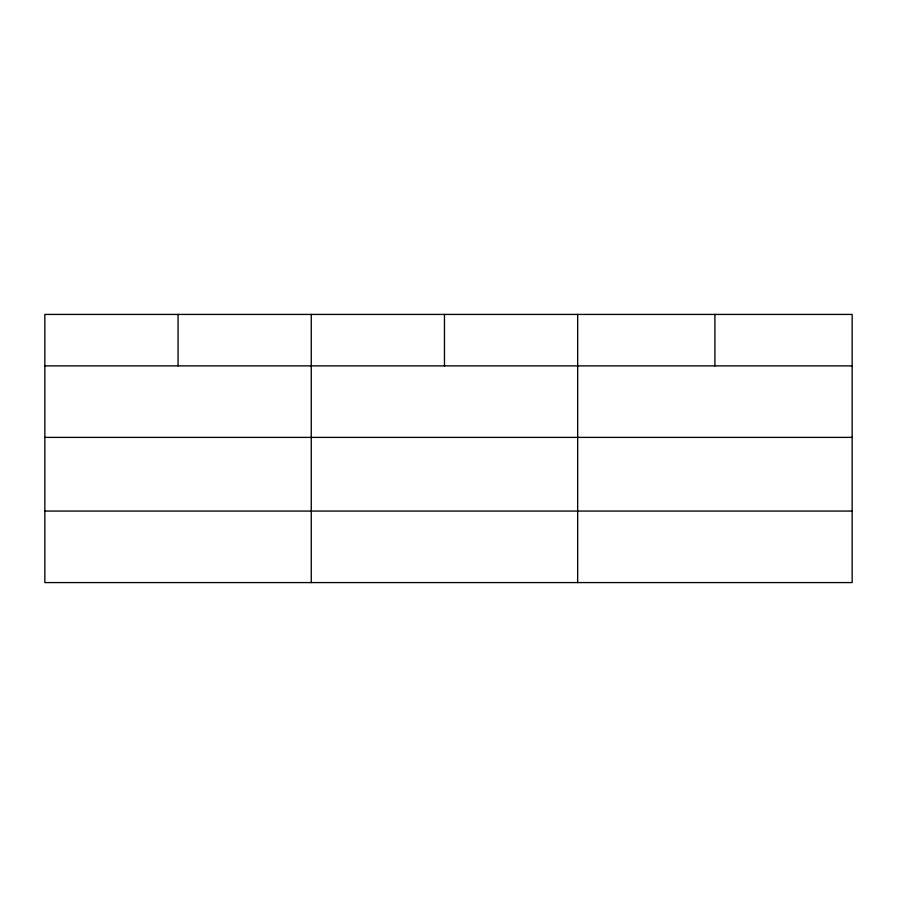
<?xml version="1.0" encoding="UTF-8"?>
<svg xmlns="http://www.w3.org/2000/svg" width="897" height="897" viewBox="0 0 897 897"><rect width="100%" height="100%" fill="white"/><g stroke="black" fill="none" stroke-linecap="round" stroke-linejoin="round"><path stroke-width="1.35" d="M852.15 437.388L852.15 314.421L44.85 314.421L44.85 582.579L852.15 582.579L852.15 437.388L44.85 437.388M44.85 365.886L852.15 365.886M44.85 511.066L852.15 511.066M714.909 314.421L714.909 365.886M577.668 314.421L577.668 582.579M444.464 314.421L444.464 365.886M311.259 314.421L311.259 582.579M178.055 314.421L178.055 365.886"/></g></svg>
